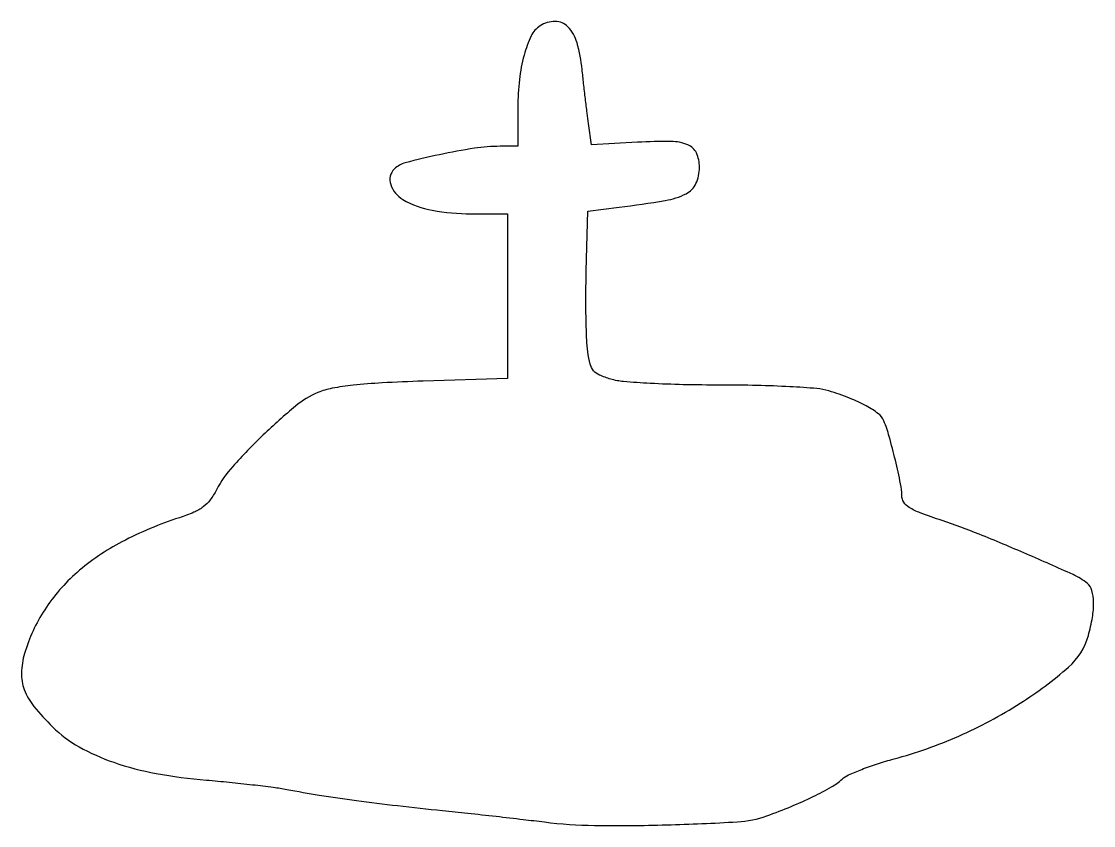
# Model space of a CAD drawing. Extents: x 0 to 207, y 0 to 155.
import ezdxf

# ---------------------------------------------------------------- set-up
doc = ezdxf.new("R2010")
doc.units = 0

msp = doc.modelspace()

# ---------------------------------------------------------------- linework, layer by layer
msp.add_lwpolyline([(100.288787, 154.199642, 0.14152), (98.578506, 152.263376, 0.043813), (97.214463, 148.581092, 0.038395), (96.302698, 143.851439, 0.02843), (96, 138.532119), (96, 131), (92.587968, 131, 0.038146), (87.644876, 130.622333, 0.014753), (80.882121, 129.377651, 0.009919), (74.313161, 127.830191, 0.134351), (72.191817, 126.620389, 0.286268), (71.497883, 123.626687, 0.180514), (73.847675, 120.762315, 0.086892), (79.500199, 118.678215, 0.045003), (87.020236, 118), (94, 118), (94, 102.147952), (94, 86.295903), (77.732611, 85.758563, 0.005017), (69.829457, 85.418091, 0.013671), (64.249074, 84.968304, 0.018781), (60.215572, 84.377972, 0.052705), (57.482611, 83.567787, 0.074994), (53.184009, 80.972241, 0.017862), (46.93154, 75.39204, 0.018437), (41.056575, 69.327988, 0.063657), (37.948529, 64.838635, -0.04117), (36.731737, 62.900841, -0.071041), (35.388693, 61.556295, -0.060065), (33.565843, 60.502586, -0.021994), (30.774894, 59.451548, 0.040464), (19.705301, 54.809632, 0.060519), (11.052206, 48.904439, 0.068308), (4.822668, 41.724766, 0.07348), (0.943807, 33.301788, 0.063728), (0.348812, 29.557234, 0.09909), (0.891273, 26.343937, 0.079035), (2.761165, 23.097099, 0.028635), (6.348328, 19.148855, 0.066467), (11.454745, 15.320766, 0.044505), (18.125246, 12.329135, 0.038033), (26.311187, 10.18114, 0.024806), (36, 8.904746, -0.004436), (40.386693, 8.507745, -0.004095), (44.884375, 8.023202, -0.00409), (48.883787, 7.525988, -0.013587), (51.5, 7.106365, 0.007684), (57.741196, 6.029595, 0.005201), (64.884098, 4.986, 0.004723), (72.827457, 3.986025, 0.003653), (81.5, 3.041525, -0.001572), (86.341024, 2.534679, -0.001095), (91.802369, 1.933426, -0.001104), (97.039166, 1.333574, -0.002287), (101.125088, 0.837449, 0.028339), (110.76823, 0.173499, 0.009928), (124.66472, 0.281532, 0.007492), (138.311071, 0.863391, 0.071811), (144, 2.022347, 0.012233), (148.652486, 3.820511, 0.014838), (152.916841, 5.739952, 0.01558), (156.420768, 7.580995, 0.053887), (158.5, 9.073574, -0.074922), (159.753389, 9.896034, -0.014378), (162.2625, 10.963961, -0.015025), (165.290591, 12.047365, -0.013342), (168.5, 12.994143, 0.039083), (180.975354, 17.383397, 0.037264), (192.826111, 23.718554, 0.038484), (202.128394, 30.678527, 0.146185), (205.94924, 36.756596, 0.026066), (206.726405, 40.252182, 0.046663), (206.941959, 43.184014, 0.060542), (206.624224, 45.425647, 0.156444), (205.75, 46.783234, 0.066068), (202.99923, 48.49393, 0.003983), (194.080973, 52.438716, 0.00662), (184.89185, 56.272452, 0.014585), (177.75329, 58.901224, -0.008387), (173.536406, 60.395002, -0.049367), (171.432041, 61.426813, -0.108248), (170.382654, 62.444744, -0.146909), (170.00329, 63.70121, 0.051012), (169.765061, 65.996266, 0.007664), (168.750266, 70.519547, 0.009017), (167.564246, 75.08699, 0.027405), (166.534496, 78.124136, 0.137775), (165.492655, 79.479047, 0.035923), (163.157796, 80.97445, 0.030718), (159.930274, 82.479792, 0.018288), (155.929002, 83.888107, 0.055468), (153.610348, 84.336507, 0.006754), (148.432498, 84.682379, 0.007724), (142.105937, 84.921281, 0.005574), (135.045022, 85, -0.005538), (127.861619, 85.079563, -0.008008), (121.517487, 85.321814, -0.007444), (116.377488, 85.677401, -0.051831), (113.905322, 86.146512, -0.028311), (111.719734, 86.93863, -0.117171), (110.598847, 87.768988, -0.113628), (109.953187, 89.028676, -0.025867), (109.483957, 91.396512, -0.025795), (109.271845, 93.687247, -0.005553), (109.153683, 97.671412, -0.005783), (109.12143, 102.293543, -0.005492), (109.194655, 106.995528), (109.5, 118.491057), (115.5, 119.254782, 0.009523), (124.421855, 120.563537, 0.074152), (128.411766, 121.853638, 0.171251), (130.311867, 123.809957, 0.108323), (131, 126.948984, 0.105688), (130.40815, 129.717682, 0.193747), (128.772244, 131.294013, 0.094998), (125.520191, 131.935225, 0.015552), (119.07558, 131.768564), (110.187827, 131.261807), (109.621235, 135.380903, -0.003426), (109.357617, 137.399772, -0.001402), (109.026072, 140.145077, -0.001387), (108.686419, 143.095685, -0.001774), (108.390789, 145.815103, 0.042575), (107.407375, 150.933063, 0.123961), (105.627074, 154.030926, 0.204875), (103.195626, 155.054275, 0.141008)], format="xyb", close=True)

doc.saveas('drawing.dxf')
